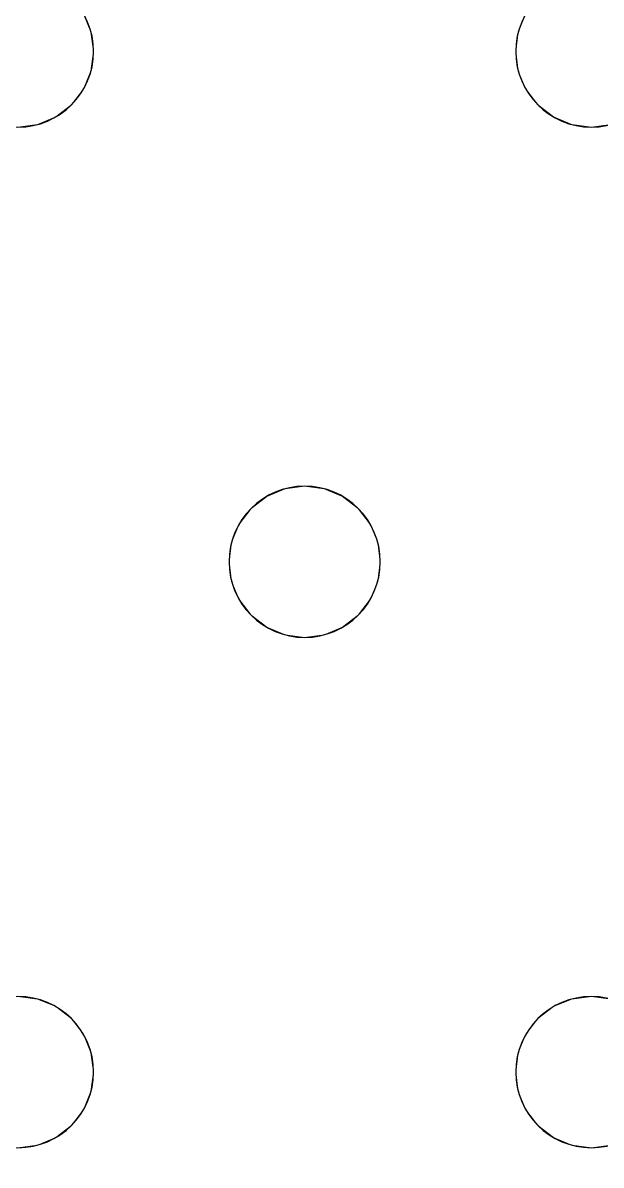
# Model space of a CAD drawing. Header units: millimetres. Extents: x -1 to 1601, y -701 to 1.
# Drawn here: x 340.1 to 370.7, y -372.9 to -312.5 of the extents above; entities that cross this region are included whole.
import ezdxf

# ---------------------------------------------------------------- set-up
doc = ezdxf.new("R2010")
doc.units = ezdxf.units.MM
doc.layers.add('IQ_200_3D', color=1, linetype='Continuous')
doc.layers.add('IQ_204_2D', color=7, linetype='Continuous')

msp = doc.modelspace()

# ---------------------------------------------------------------- linework, layer by layer
at = {"layer": 'IQ_200_3D', "lineweight": 18}
for points, invisible_edges in [([(122.762, -68.034, 850), (1477.238, -68.034, 850), (1477.238, -397.966, 850), (122.762, -397.966, 850)], 10), ([(122.762, -68.034, 860), (122.762, -397.966, 860), (1477.238, -397.966, 860), (1477.238, -68.034, 860)], 5), ([(366.752, -312, 888), (366.352, -312.965, 888), (343.347, -312, 888), (355.049, -291, 888)], 14), ([(343.746, -312.965, 890), (343.347, -312, 890), (343.347, -312, 888), (343.746, -312.965, 888)], 10), ([(343.746, -312.965, 888), (343.347, -312, 888), (366.352, -312.965, 888), (366.216, -314, 888)], 10), ([(366.352, -312.965, 890), (366.752, -312, 890), (343.347, -312, 890), (343.746, -312.965, 890)], 10), ([(366.752, -312, 890), (366.352, -312.965, 890), (366.352, -312.965, 888), (366.752, -312, 888)], 10), ([(343.882, -314, 890), (343.746, -312.965, 890), (343.746, -312.965, 888), (343.882, -314, 888)], 2), ([(343.882, -314, 888), (343.746, -312.965, 888), (366.216, -314, 888), (366.352, -315.035, 888)], 10), ([(366.216, -314, 890), (366.352, -312.965, 890), (343.746, -312.965, 890), (343.882, -314, 890)], 10), ([(366.352, -312.965, 890), (366.216, -314, 890), (366.216, -314, 888), (366.352, -312.965, 888)], 8), ([(343.746, -315.035, 890), (343.882, -314, 890), (343.882, -314, 888), (343.746, -315.035, 888)], 8), ([(366.352, -315.035, 888), (343.746, -315.035, 888), (343.882, -314, 888)], 13), ([(366.352, -315.035, 890), (366.216, -314, 890), (343.882, -314, 890), (343.746, -315.035, 890)], 10), ([(366.216, -314, 890), (366.352, -315.035, 890), (366.352, -315.035, 888), (366.216, -314, 888)], 2), ([(343.347, -316, 890), (343.746, -315.035, 890), (343.746, -315.035, 888), (343.347, -316, 888)], 10), ([(366.752, -316, 888), (343.347, -316, 888), (343.746, -315.035, 888), (366.352, -315.035, 888)], 5), ([(366.752, -316, 890), (366.352, -315.035, 890), (343.746, -315.035, 890), (343.347, -316, 890)], 10), ([(366.352, -315.035, 890), (366.752, -316, 890), (366.752, -316, 888), (366.352, -315.035, 888)], 10), ([(342.711, -316.828, 890), (343.347, -316, 890), (343.347, -316, 888), (342.711, -316.828, 888)], 10), ([(355.049, -337, 888), (342.711, -316.828, 888), (343.347, -316, 888), (366.752, -316, 888)], 13), ([(355.049, -337, 890), (343.347, -316, 890), (342.711, -316.828, 890), (354.014, -337.136, 890)], 5), ([(355.049, -337, 890), (367.387, -316.828, 890), (366.752, -316, 890), (343.347, -316, 890)], 13), ([(355.049, -337, 888), (366.752, -316, 888), (367.387, -316.828, 888), (356.084, -337.136, 888)], 5), ([(366.752, -316, 890), (367.387, -316.828, 890), (367.387, -316.828, 888), (366.752, -316, 888)], 10), ([(341.882, -317.464, 890), (342.711, -316.828, 890), (342.711, -316.828, 888), (341.882, -317.464, 888)], 10), ([(342.711, -316.828, 888), (355.049, -337, 888), (354.014, -337.136, 888), (341.882, -317.464, 888)], 5), ([(341.882, -317.464, 890), (353.049, -337.536, 890), (354.014, -337.136, 890), (342.711, -316.828, 890)], 5), ([(355.049, -337, 890), (356.084, -337.136, 890), (367.387, -316.828, 890)], 14), ([(356.084, -337.136, 888), (367.387, -316.828, 888), (368.216, -317.464, 888), (357.049, -337.536, 888)], 5), ([(368.216, -317.464, 890), (367.387, -316.828, 890), (356.084, -337.136, 890), (357.049, -337.536, 890)], 10), ([(367.387, -316.828, 890), (368.216, -317.464, 890), (368.216, -317.464, 888), (367.387, -316.828, 888)], 10), ([(340.918, -317.864, 888), (339.882, -318, 888), (339.882, -318, 890), (340.918, -317.864, 890)], 10), ([(339.882, -318, 888), (340.918, -317.864, 888), (352.221, -338.172, 888), (351.585, -339, 888)], 10), ([(352.221, -338.172, 890), (353.049, -337.536, 890), (340.918, -317.864, 890), (339.882, -318, 890)], 10), ([(340.918, -317.864, 890), (341.882, -317.464, 890), (341.882, -317.464, 888), (340.918, -317.864, 888)], 10), ([(353.049, -337.536, 888), (340.918, -317.864, 888), (341.882, -317.464, 888), (354.014, -337.136, 888)], 5), ([(340.918, -317.864, 890), (353.049, -337.536, 890), (341.882, -317.464, 890)], 3), ([(340.918, -317.864, 888), (353.049, -337.536, 888), (352.221, -338.172, 888)], 13), ([(357.049, -337.536, 888), (368.216, -317.464, 888), (369.18, -317.864, 888), (357.878, -338.172, 888)], 5), ([(369.18, -317.864, 890), (368.216, -317.464, 890), (357.049, -337.536, 890), (357.878, -338.172, 890)], 10), ([(357.878, -338.172, 888), (369.18, -317.864, 888), (370.216, -318, 888)], 13), ([(370.216, -318, 890), (369.18, -317.864, 890), (357.878, -338.172, 890), (358.513, -339, 890)], 10), ([(368.216, -317.464, 890), (369.18, -317.864, 890), (369.18, -317.864, 888), (368.216, -317.464, 888)], 10), ([(370.216, -318, 888), (369.18, -317.864, 888), (369.18, -317.864, 890), (370.216, -318, 890)], 10), ([(371.251, -317.864, 888), (370.216, -318, 888), (370.216, -318, 890), (371.251, -317.864, 890)], 10), ([(382.554, -338.172, 888), (381.918, -339, 888), (370.216, -318, 888), (371.251, -317.864, 888)], 10), ([(371.251, -317.864, 890), (370.216, -318, 890), (382.554, -338.172, 890), (383.382, -337.536, 890)], 10), ([(339.882, -318, 888), (351.585, -339, 888), (328.18, -339, 888), (327.544, -338.172, 888)], 11), ([(351.585, -339, 890), (352.221, -338.172, 890), (339.882, -318, 890), (328.18, -339, 890)], 14), ([(358.513, -339, 888), (357.878, -338.172, 888), (370.216, -318, 888), (381.918, -339, 888)], 14), ([(381.918, -339, 890), (382.554, -338.172, 890), (370.216, -318, 890), (358.513, -339, 890)], 14), ([(354.014, -337.136, 890), (353.049, -337.536, 890), (353.049, -337.536, 888), (354.014, -337.136, 888)], 10), ([(354.014, -337.136, 888), (355.049, -337, 888), (355.049, -337, 890), (354.014, -337.136, 890)], 10), ([(355.049, -337, 888), (356.084, -337.136, 888), (356.084, -337.136, 890), (355.049, -337, 890)], 10), ([(357.049, -337.536, 890), (356.084, -337.136, 890), (356.084, -337.136, 888), (357.049, -337.536, 888)], 10), ([(353.049, -337.536, 890), (352.221, -338.172, 890), (352.221, -338.172, 888), (353.049, -337.536, 888)], 10), ([(357.878, -338.172, 890), (357.049, -337.536, 890), (357.049, -337.536, 888), (357.878, -338.172, 888)], 10), ([(352.221, -338.172, 890), (351.585, -339, 890), (351.585, -339, 888), (352.221, -338.172, 888)], 10), ([(358.513, -339, 890), (357.878, -338.172, 890), (357.878, -338.172, 888), (358.513, -339, 888)], 10), ([(351.185, -339.965, 888), (328.579, -339.965, 888), (328.18, -339, 888), (351.585, -339, 888)], 5), ([(351.185, -339.965, 890), (351.585, -339, 890), (328.18, -339, 890), (328.579, -339.965, 890)], 10), ([(351.585, -339, 890), (351.185, -339.965, 890), (351.185, -339.965, 888), (351.585, -339, 888)], 10), ([(358.913, -339.965, 890), (358.513, -339, 890), (358.513, -339, 888), (358.913, -339.965, 888)], 10), ([(358.513, -339, 888), (381.918, -339, 888), (381.519, -339.965, 888), (358.913, -339.965, 888)], 5), ([(358.513, -339, 890), (358.913, -339.965, 890), (381.519, -339.965, 890), (381.918, -339, 890)], 10), ([(351.049, -341, 888), (328.716, -341, 888), (328.579, -339.965, 888), (351.185, -339.965, 888)], 5), ([(351.049, -341, 890), (351.185, -339.965, 890), (328.579, -339.965, 890), (328.716, -341, 890)], 10), ([(351.185, -339.965, 890), (351.049, -341, 890), (351.049, -341, 888), (351.185, -339.965, 888)], 8), ([(359.049, -341, 890), (358.913, -339.965, 890), (358.913, -339.965, 888), (359.049, -341, 888)], 2), ([(381.382, -341, 888), (359.049, -341, 888), (358.913, -339.965, 888), (381.519, -339.965, 888)], 5), ([(358.913, -339.965, 890), (359.049, -341, 890), (381.382, -341, 890), (381.519, -339.965, 890)], 10), ([(351.185, -342.035, 888), (328.579, -342.035, 888), (328.716, -341, 888), (351.049, -341, 888)], 5), ([(351.185, -342.035, 890), (351.049, -341, 890), (328.716, -341, 890), (328.579, -342.035, 890)], 10), ([(351.049, -341, 890), (351.185, -342.035, 890), (351.185, -342.035, 888), (351.049, -341, 888)], 2), ([(358.913, -342.035, 890), (359.049, -341, 890), (359.049, -341, 888), (358.913, -342.035, 888)], 8), ([(381.519, -342.035, 888), (358.913, -342.035, 888), (359.049, -341, 888), (381.382, -341, 888)], 5), ([(381.519, -342.035, 890), (381.382, -341, 890), (359.049, -341, 890), (358.913, -342.035, 890)], 10), ([(328.18, -343, 888), (328.579, -342.035, 888), (351.585, -343, 888), (339.882, -364, 888)], 14), ([(351.585, -343, 890), (351.185, -342.035, 890), (328.579, -342.035, 890), (328.18, -343, 890)], 10), ([(328.579, -342.035, 888), (351.185, -342.035, 888), (351.585, -343, 888)], 13), ([(351.185, -342.035, 890), (351.585, -343, 890), (351.585, -343, 888), (351.185, -342.035, 888)], 10), ([(358.513, -343, 890), (358.913, -342.035, 890), (358.913, -342.035, 888), (358.513, -343, 888)], 10), ([(381.918, -343, 888), (370.216, -364, 888), (358.513, -343, 888), (358.913, -342.035, 888)], 11), ([(381.918, -343, 890), (381.519, -342.035, 890), (358.913, -342.035, 890), (358.513, -343, 890)], 10), ([(358.913, -342.035, 888), (381.519, -342.035, 888), (381.918, -343, 888)], 13), ([(328.18, -343, 890), (339.882, -364, 890), (351.585, -343, 890)], 15), ([(352.221, -343.828, 888), (340.918, -364.136, 888), (339.882, -364, 888), (351.585, -343, 888)], 5), ([(352.221, -343.828, 890), (351.585, -343, 890), (339.882, -364, 890), (340.918, -364.136, 890)], 10), ([(351.585, -343, 890), (352.221, -343.828, 890), (352.221, -343.828, 888), (351.585, -343, 888)], 10), ([(357.878, -343.828, 890), (358.513, -343, 890), (358.513, -343, 888), (357.878, -343.828, 888)], 10), ([(357.878, -343.828, 888), (358.513, -343, 888), (370.216, -364, 888), (369.18, -364.136, 888)], 10), ([(357.878, -343.828, 890), (369.18, -364.136, 890), (370.216, -364, 890), (358.513, -343, 890)], 5), ([(370.216, -364, 890), (381.918, -343, 890), (358.513, -343, 890)], 15), ([(370.216, -364, 888), (381.918, -343, 888), (382.554, -343.828, 888), (371.251, -364.136, 888)], 5), ([(382.554, -343.828, 890), (381.918, -343, 890), (370.216, -364, 890), (371.251, -364.136, 890)], 10), ([(353.049, -344.464, 888), (341.882, -364.536, 888), (340.918, -364.136, 888), (352.221, -343.828, 888)], 5), ([(353.049, -344.464, 890), (352.221, -343.828, 890), (340.918, -364.136, 890), (341.882, -364.536, 890)], 10), ([(352.221, -343.828, 890), (353.049, -344.464, 890), (353.049, -344.464, 888), (352.221, -343.828, 888)], 10), ([(357.049, -344.464, 890), (357.878, -343.828, 890), (357.878, -343.828, 888), (357.049, -344.464, 888)], 10), ([(369.18, -364.136, 888), (357.049, -344.464, 888), (357.878, -343.828, 888)], 13), ([(357.049, -344.464, 890), (368.216, -364.536, 890), (369.18, -364.136, 890), (357.878, -343.828, 890)], 5), ([(354.014, -344.864, 888), (342.711, -365.172, 888), (341.882, -364.536, 888), (353.049, -344.464, 888)], 5), ([(354.014, -344.864, 890), (353.049, -344.464, 890), (341.882, -364.536, 890), (342.711, -365.172, 890)], 10), ([(353.049, -344.464, 890), (354.014, -344.864, 890), (354.014, -344.864, 888), (353.049, -344.464, 888)], 10), ([(356.084, -344.864, 890), (357.049, -344.464, 890), (357.049, -344.464, 888), (356.084, -344.864, 888)], 10), ([(368.216, -364.536, 888), (356.084, -344.864, 888), (357.049, -344.464, 888), (369.18, -364.136, 888)], 5), ([(356.084, -344.864, 890), (367.387, -365.172, 890), (368.216, -364.536, 890), (357.049, -344.464, 890)], 5), ([(342.711, -365.172, 888), (354.014, -344.864, 888), (355.049, -345, 888), (343.347, -366, 888)], 5), ([(355.049, -345, 890), (354.014, -344.864, 890), (342.711, -365.172, 890), (343.347, -366, 890)], 10), ([(355.049, -345, 888), (367.387, -365.172, 888), (366.752, -366, 888), (343.347, -366, 888)], 13), ([(343.347, -366, 890), (366.752, -366, 890), (355.049, -345, 890)], 15), ([(355.049, -345, 888), (354.014, -344.864, 888), (354.014, -344.864, 890), (355.049, -345, 890)], 10), ([(356.084, -344.864, 888), (355.049, -345, 888), (355.049, -345, 890), (356.084, -344.864, 890)], 10), ([(367.387, -365.172, 888), (355.049, -345, 888), (356.084, -344.864, 888), (368.216, -364.536, 888)], 5), ([(367.387, -365.172, 890), (356.084, -344.864, 890), (355.049, -345, 890), (366.752, -366, 890)], 5), ([(339.882, -364, 888), (340.918, -364.136, 888), (340.918, -364.136, 890), (339.882, -364, 890)], 10), ([(341.882, -364.536, 890), (340.918, -364.136, 890), (340.918, -364.136, 888), (341.882, -364.536, 888)], 10), ([(369.18, -364.136, 890), (368.216, -364.536, 890), (368.216, -364.536, 888), (369.18, -364.136, 888)], 10), ([(369.18, -364.136, 888), (370.216, -364, 888), (370.216, -364, 890), (369.18, -364.136, 890)], 10), ([(370.216, -364, 888), (371.251, -364.136, 888), (371.251, -364.136, 890), (370.216, -364, 890)], 10), ([(342.711, -365.172, 890), (341.882, -364.536, 890), (341.882, -364.536, 888), (342.711, -365.172, 888)], 10), ([(368.216, -364.536, 890), (367.387, -365.172, 890), (367.387, -365.172, 888), (368.216, -364.536, 888)], 10), ([(343.347, -366, 890), (342.711, -365.172, 890), (342.711, -365.172, 888), (343.347, -366, 888)], 10), ([(367.387, -365.172, 890), (366.752, -366, 890), (366.752, -366, 888), (367.387, -365.172, 888)], 10), ([(343.746, -366.965, 890), (343.347, -366, 890), (343.347, -366, 888), (343.746, -366.965, 888)], 10), ([(343.746, -366.965, 888), (343.347, -366, 888), (366.352, -366.965, 888), (366.216, -368, 888)], 10), ([(366.752, -366, 888), (366.352, -366.965, 888), (343.347, -366, 888)], 14), ([(366.352, -366.965, 890), (366.752, -366, 890), (343.347, -366, 890), (343.746, -366.965, 890)], 10), ([(366.752, -366, 890), (366.352, -366.965, 890), (366.352, -366.965, 888), (366.752, -366, 888)], 10), ([(343.882, -368, 890), (343.746, -366.965, 890), (343.746, -366.965, 888), (343.882, -368, 888)], 2), ([(343.882, -368, 888), (343.746, -366.965, 888), (366.216, -368, 888), (366.352, -369.035, 888)], 10), ([(366.216, -368, 890), (366.352, -366.965, 890), (343.746, -366.965, 890), (343.882, -368, 890)], 10), ([(366.352, -366.965, 890), (366.216, -368, 890), (366.216, -368, 888), (366.352, -366.965, 888)], 8), ([(343.746, -369.035, 890), (343.882, -368, 890), (343.882, -368, 888), (343.746, -369.035, 888)], 8), ([(366.352, -369.035, 888), (343.746, -369.035, 888), (343.882, -368, 888)], 13), ([(343.882, -368, 890), (343.746, -369.035, 890), (366.352, -369.035, 890), (366.216, -368, 890)], 10), ([(366.216, -368, 890), (366.352, -369.035, 890), (366.352, -369.035, 888), (366.216, -368, 888)], 2), ([(343.347, -370, 890), (343.746, -369.035, 890), (343.746, -369.035, 888), (343.347, -370, 888)], 10), ([(366.752, -370, 888), (343.347, -370, 888), (343.746, -369.035, 888), (366.352, -369.035, 888)], 5), ([(366.752, -370, 890), (366.352, -369.035, 890), (343.746, -369.035, 890), (343.347, -370, 890)], 10), ([(366.352, -369.035, 890), (366.752, -370, 890), (366.752, -370, 888), (366.352, -369.035, 888)], 10), ([(342.711, -370.828, 890), (343.347, -370, 890), (343.347, -370, 888), (342.711, -370.828, 888)], 10), ([(367.387, -370.828, 888), (342.711, -370.828, 888), (343.347, -370, 888), (366.752, -370, 888)], 5), ([(367.387, -370.828, 890), (366.752, -370, 890), (343.347, -370, 890), (342.711, -370.828, 890)], 10), ([(366.752, -370, 890), (367.387, -370.828, 890), (367.387, -370.828, 888), (366.752, -370, 888)], 10), ([(341.882, -371.464, 890), (342.711, -370.828, 890), (342.711, -370.828, 888), (341.882, -371.464, 888)], 10), ([(342.711, -370.828, 888), (367.387, -370.828, 888), (368.216, -371.464, 888), (341.882, -371.464, 888)], 5), ([(368.216, -371.464, 890), (367.387, -370.828, 890), (342.711, -370.828, 890), (341.882, -371.464, 890)], 10), ([(367.387, -370.828, 890), (368.216, -371.464, 890), (368.216, -371.464, 888), (367.387, -370.828, 888)], 10), ([(340.918, -371.864, 890), (341.882, -371.464, 890), (341.882, -371.464, 888), (340.918, -371.864, 888)], 10), ([(369.18, -371.864, 888), (340.918, -371.864, 888), (341.882, -371.464, 888), (368.216, -371.464, 888)], 5), ([(369.18, -371.864, 890), (368.216, -371.464, 890), (341.882, -371.464, 890), (340.918, -371.864, 890)], 10), ([(368.216, -371.464, 890), (369.18, -371.864, 890), (369.18, -371.864, 888), (368.216, -371.464, 888)], 10), ([(370.216, -372, 888), (371.251, -371.864, 888), (400.549, -372, 888), (124.749, -393, 888)], 14), ([(400.549, -372, 888), (401.584, -371.864, 888), (430.882, -372, 888), (124.749, -393, 888)], 14), ([(430.882, -372, 888), (431.918, -371.864, 888), (461.216, -372, 888), (124.749, -393, 888)], 14), ([(124.749, -393, 888), (309.549, -372, 888), (339.882, -372, 888), (370.216, -372, 888)], 15), ([(789.749, -393, 888), (124.749, -393, 888), (461.216, -372, 888), (491.549, -372, 888)], 14), ([(461.216, -372, 890), (124.749, -393, 890), (789.749, -393, 890), (491.549, -372, 890)], 13), ([(124.749, -393, 890), (461.216, -372, 890), (430.882, -372, 890), (400.549, -372, 890)], 15), ([(124.749, -393, 890), (400.549, -372, 890), (370.216, -372, 890), (339.882, -372, 890)], 15), ([(340.918, -371.864, 888), (339.882, -372, 888), (339.882, -372, 890), (340.918, -371.864, 890)], 10), ([(370.216, -372, 888), (339.882, -372, 888), (340.918, -371.864, 888), (369.18, -371.864, 888)], 5), ([(370.216, -372, 890), (369.18, -371.864, 890), (340.918, -371.864, 890), (339.882, -372, 890)], 10), ([(370.216, -372, 888), (369.18, -371.864, 888), (369.18, -371.864, 890), (370.216, -372, 890)], 10), ([(371.251, -371.864, 888), (370.216, -372, 888), (370.216, -372, 890), (371.251, -371.864, 890)], 10), ([(400.549, -372, 890), (399.514, -371.864, 890), (371.251, -371.864, 890), (370.216, -372, 890)], 10)]:
    msp.add_3dface(points, dxfattribs=dict(at, invisible_edges=invisible_edges))
at = {"layer": 'IQ_204_2D'}
for centre, start, end in [((339.882, -314), 0, 180), ((370.216, -314), 0, 180), ((339.882, -314), 180, 0), ((370.216, -314), 180, 0), ((355.049, -341), 0, 180), ((355.049, -341), 180, 0), ((339.882, -368), 0, 180), ((370.216, -368), 0, 180), ((339.882, -368), 180, 0), ((370.216, -368), 180, 0)]:
    msp.add_arc(centre, 4, start, end, dxfattribs=at)

# ---------------------------------------------------------------- meshes
at = {"layer": 'IQ_200_3D', "lineweight": 18}
mesh = msp.add_polyface(dxfattribs=at)
corners = [(1600, 0, 850), (1600, -700, 850), (0, -700, 850), (0, 0, 850), (1210.5, -594, 850), (1211.556, -602.023, 850), (1214.653, -609.5, 850), (1219.58, -615.92, 850), (1226, -620.847, 850), (1233.477, -623.944, 850), (1241.5, -625, 850), (1459.5, -625, 850), (1467.523, -623.944, 850), (1475, -620.847, 850), (1481.42, -615.92, 850), (1486.347, -609.5, 850), (1489.444, -602.023, 850), (1490.5, -594, 850), (1490.5, -476, 850), (1489.444, -467.977, 850), (1486.347, -460.5, 850), (1481.42, -454.08, 850), (1475, -449.153, 850), (1467.523, -446.056, 850), (1459.5, -445, 850), (1241.5, -445, 850), (1233.477, -446.056, 850), (1226, -449.153, 850), (1219.58, -454.08, 850), (1214.653, -460.5, 850), (1211.556, -467.977, 850), (1210.5, -476, 850), (1477.5, -68.034, 850), (122.5, -68.034, 850), (110.412, -69.625, 850), (99.148, -74.291, 850), (89.475, -81.713, 850), (82.053, -91.386, 850), (77.388, -102.65, 850), (75.796, -114.738, 850), (75.796, -351.262, 850), (77.388, -363.35, 850), (82.053, -374.614, 850), (89.475, -384.287, 850), (99.148, -391.709, 850), (110.412, -396.375, 850), (122.5, -397.966, 850), (1477.5, -397.966, 850), (1489.588, -396.375, 850), (1500.852, -391.709, 850), (1510.525, -384.287, 850), (1517.947, -374.614, 850), (1522.612, -363.35, 850), (1524.204, -351.262, 850), (1524.204, -114.738, 850), (1522.612, -102.65, 850), (1517.947, -91.386, 850), (1510.525, -81.713, 850), (1500.852, -74.291, 850), (1489.588, -69.625, 850)]
mesh.append_faces([[corners[k] for k in face] for face in [(37, 3, 36), (35, 3, 34), (4, 46, 31), (31, 46, 30), (55, 0, 54), (16, 1, 15), (14, 1, 13), (21, 49, 20), (11, 1, 10)]], dxfattribs={"vtx0": -1, "vtx1": -1})
mesh.append_faces([[corners[k] for k in face] for face in [(3, 37, 38), (3, 38, 39), (3, 39, 40, 2), (2, 40, 41), (46, 4, 5), (2, 6, 7), (46, 29, 30), (46, 28, 29), (26, 46, 47, 25), (46, 26, 27), (0, 59, 32, 3), (20, 49, 50, 19), (47, 24, 25), (0, 55, 56), (1, 52, 53), (19, 50, 51, 18), (1, 16, 17)]], dxfattribs={"vtx0": -1, "vtx2": -1})
mesh.append_faces([[corners[k] for k in face] for face in [(2, 45, 46, 5), (1, 17, 18, 51)]], dxfattribs={"vtx0": -1, "vtx2": -1, "vtx3": -1})
mesh.append_faces([[corners[k] for k in face] for face in [(41, 42, 2), (35, 36, 3), (33, 34, 3, 32), (43, 44, 2), (44, 45, 2), (42, 43, 2), (5, 6, 2), (27, 28, 46), (7, 8, 2), (8, 9, 2), (58, 59, 0), (56, 57, 0), (57, 58, 0), (51, 52, 1), (23, 24, 47), (11, 12, 1), (12, 13, 1), (14, 15, 1)]], dxfattribs={"vtx1": -1, "vtx2": -1})
mesh.append_faces([[corners[k] for k in face] for face in [(1, 2, 9, 10), (47, 48, 22, 23), (48, 49, 21, 22), (53, 54, 0, 1)]], dxfattribs={"vtx1": -1, "vtx3": -1})
mesh = msp.add_polyface(dxfattribs=at)
corners = [(1600, -700, 900), (1600, -23, 900), (0, -23, 900), (0, -700, 900), (90, -35.113, 900), (1510, -35.113, 900), (1529.382, -37.665, 900), (1547.443, -45.146, 900), (1562.953, -57.047, 900), (1574.854, -72.557, 900), (1582.335, -90.618, 900), (1584.887, -110, 900), (1584.887, -610, 900), (1582.335, -629.382, 900), (1574.854, -647.443, 900), (1562.953, -662.953, 900), (1547.443, -674.854, 900), (1529.382, -682.335, 900), (1510, -684.887, 900), (90, -684.887, 900), (70.618, -682.335, 900), (52.557, -674.854, 900), (37.047, -662.953, 900), (25.146, -647.443, 900), (17.665, -629.382, 900), (15.113, -610, 900), (15.113, -110, 900), (17.665, -90.618, 900), (25.146, -72.557, 900), (37.047, -57.047, 900), (52.557, -45.146, 900), (70.618, -37.665, 900)]
mesh.append_faces([[corners[k] for k in face] for face in [(9, 1, 8), (14, 0, 13), (31, 2, 30), (28, 2, 27), (21, 3, 20), (23, 3, 22)]], dxfattribs={"vtx0": -1, "vtx1": -1})
mesh.append_faces([[corners[k] for k in face] for face in [(1, 9, 10), (1, 11, 12, 0), (0, 14, 15), (0, 18, 19), (2, 28, 29), (3, 23, 24)]], dxfattribs={"vtx0": -1, "vtx2": -1})
mesh.append_faces([[corners[k] for k in face] for face in [(10, 11, 1), (5, 6, 1), (7, 8, 1), (6, 7, 1), (12, 13, 0), (15, 16, 0), (17, 18, 0), (16, 17, 0), (31, 4, 2), (29, 30, 2), (26, 27, 2), (21, 22, 3), (24, 25, 3)]], dxfattribs={"vtx1": -1, "vtx2": -1})
mesh.append_faces([[corners[k] for k in face] for face in [(4, 5, 1, 2), (25, 26, 2, 3), (19, 20, 3, 0)]], dxfattribs={"vtx1": -1, "vtx3": -1})
mesh = msp.add_polyface(dxfattribs=at)
corners = [(1510, -48.392, 890), (90, -48.392, 890), (66.424, -53.082, 890), (46.437, -66.437, 890), (33.082, -86.424, 890), (28.392, -110, 890), (28.392, -610, 890), (33.082, -633.576, 890), (46.437, -653.563, 890), (66.424, -666.918, 890), (90, -671.608, 890), (1510, -671.608, 890), (1533.576, -666.918, 890), (1553.563, -653.563, 890), (1566.918, -633.576, 890), (1571.608, -610, 890), (1571.608, -110, 890), (1566.918, -86.424, 890), (1553.563, -66.437, 890), (1533.576, -53.082, 890), (122.5, -418.034, 890), (1477.5, -418.034, 890), (1489.656, -419.634, 890), (1500.983, -424.326, 890), (1510.71, -431.79, 890), (1518.174, -441.517, 890), (1522.866, -452.844, 890), (1524.466, -465, 890), (1524.466, -605, 890), (1522.866, -617.156, 890), (1518.174, -628.483, 890), (1510.71, -638.21, 890), (1500.983, -645.674, 890), (1489.656, -650.366, 890), (1477.5, -651.966, 890), (122.5, -651.966, 890), (110.344, -650.366, 890), (99.017, -645.674, 890), (89.29, -638.21, 890), (81.826, -628.483, 890), (77.134, -617.156, 890), (75.534, -605, 890), (75.534, -465, 890), (77.134, -452.844, 890), (81.826, -441.517, 890), (89.29, -431.79, 890), (99.017, -424.326, 890), (110.344, -419.634, 890), (122.5, -68.034, 890), (1477.5, -68.034, 890), (1489.588, -69.625, 890), (1500.852, -74.291, 890), (1510.525, -81.713, 890), (1517.947, -91.386, 890), (1522.612, -102.65, 890), (1524.204, -114.738, 890), (1524.204, -351.262, 890), (1522.612, -363.35, 890), (1517.947, -374.614, 890), (1510.525, -384.287, 890), (1500.852, -391.709, 890), (1489.588, -396.375, 890), (1477.5, -397.966, 890), (122.5, -397.966, 890), (110.412, -396.375, 890), (99.148, -391.709, 890), (89.475, -384.287, 890), (82.053, -374.614, 890), (77.388, -363.35, 890), (75.796, -351.262, 890), (75.796, -114.738, 890), (77.388, -102.65, 890), (82.053, -91.386, 890), (89.475, -81.713, 890), (99.148, -74.291, 890), (110.412, -69.625, 890)]
mesh.append_faces([[corners[k] for k in face] for face in [(65, 47, 64), (75, 1, 74), (71, 5, 70), (73, 2, 72)]], dxfattribs={"vtx0": -1, "vtx1": -1})
mesh.append_faces([[corners[k] for k in face] for face in [(15, 28, 29, 14), (11, 32, 33), (16, 55, 56, 15), (54, 17, 18, 53), (53, 18, 19, 52), (52, 19, 0, 51), (0, 50, 51), (10, 37, 38, 9), (64, 47, 20, 63), (8, 39, 40, 7), (39, 8, 9, 38), (69, 42, 43), (1, 75, 48, 0), (3, 71, 72, 2)]], dxfattribs={"vtx0": -1, "vtx2": -1})
mesh.append_faces([[corners[k] for k in face] for face in [(6, 41, 42, 69)]], dxfattribs={"vtx0": -1, "vtx2": -1, "vtx3": -1})
mesh.append_faces([[corners[k] for k in face] for face in [(11, 33, 34, 35), (71, 3, 4, 5)]], dxfattribs={"vtx0": -1, "vtx3": -1})
mesh.append_faces([[corners[k] for k in face] for face in [(49, 50, 0, 48), (36, 37, 10)]], dxfattribs={"vtx1": -1, "vtx2": -1})
mesh.append_faces([[corners[k] for k in face] for face in [(27, 28, 15, 56)]], dxfattribs={"vtx1": -1, "vtx2": -1, "vtx3": -1})
mesh.append_faces([[corners[k] for k in face] for face in [(13, 14, 29, 30), (12, 13, 30, 31), (26, 27, 56, 57), (31, 32, 11, 12), (24, 25, 58, 59), (21, 22, 61, 62), (22, 23, 60, 61), (23, 24, 59, 60), (25, 26, 57, 58), (54, 55, 16, 17), (20, 21, 62, 63), (35, 36, 10, 11), (45, 46, 66, 67), (46, 47, 65, 66), (6, 7, 40, 41), (43, 44, 68, 69), (44, 45, 67, 68), (73, 74, 1, 2), (69, 70, 5, 6)]], dxfattribs={"vtx1": -1, "vtx3": -1})

doc.saveas('drawing.dxf')
